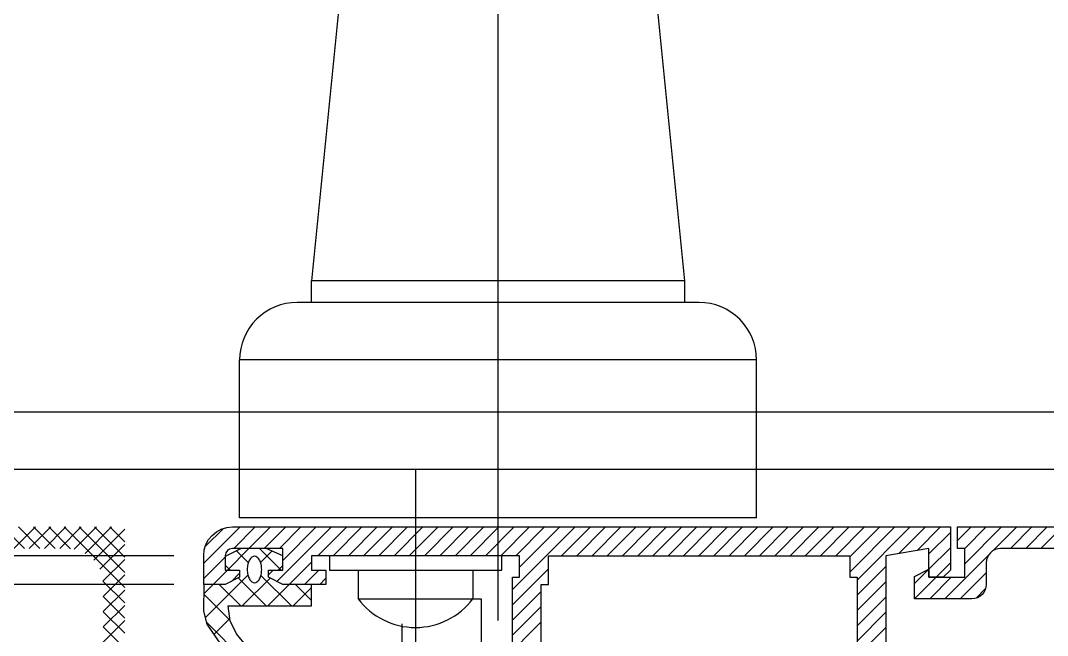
# Model space of a CAD drawing. Extents: x -0.04 to 2.29, y -0.5 to 2.03.
# Drawn here: x 1.1282 to 1.1998, y 0.1544 to 0.1973 of the extents above; entities that cross this region are included whole.
import ezdxf

# ---------------------------------------------------------------- set-up
doc = ezdxf.new("R2010")
doc.units = 0
doc.header["$LTSCALE"] = 0.1
for name, pattern in [('AUSGEZOGEN', [0]), ('USM-S25', [0]), ('USM-STRPUKLEIN', [0])]:
    doc.linetypes.add(name, pattern=pattern)
doc.layers.get('0').update_dxf_attribs({"linetype": 'AUSGEZOGEN'})
for name, color, linetype in [('AUSSEN25', 3, 'AUSGEZOGEN'), ('AUSSEN35', 2, 'AUSGEZOGEN'), ('AUSSEN50', 1, 'AUSGEZOGEN'), ('SCHRAFF', 4, 'AUSGEZOGEN'), ('USM-SKLEIN25', 3, 'USM-S25'), ('USM-SPKLEIN25', 3, 'USM-STRPUKLEIN')]:
    doc.layers.add(name, color=color, linetype=linetype)

# ---------------------------------------------------------------- blocks, each defined once
blk = doc.blocks.new('*X')
at = {"color": 0}
for p, q in [((1.043, 0.1594700769074084), (1.045529923092592, 0.1620000000000003)), ((1.043103091707859, 0.1606338287870474), (1.044366171212953, 0.1618969082921414)), ((1.045090583264371, 0.1605000000000001), (1.046590583264371, 0.1620000000000002)), ((1.046151243436151, 0.1605000000000001), (1.047651243436151, 0.1620000000000002)), ((1.047211903607931, 0.1605000000000001), (1.048711903607931, 0.1620000000000002)), ((1.048095922748847, 0.1582020386255766), (1.05189388412327, 0.1620000000000002)), ((1.048272563779711, 0.1605000000000001), (1.049772563779711, 0.1620000000000002)), ((1.0485, 0.1596667760485091), (1.050833223951491, 0.1620000000000002)), ((1.05095454429505, 0.1600000000000002), (1.05295454429505, 0.1620000000000002)), ((1.05201520446683, 0.1600000000000002), (1.05401520446683, 0.1620000000000002)), ((1.05307586463861, 0.1600000000000001), (1.05507586463861, 0.1620000000000002)), ((1.05413652481039, 0.1600000000000001), (1.05613652481039, 0.1620000000000002)), ((1.055197184982169, 0.1600000000000001), (1.05719718498217, 0.1620000000000002)), ((1.056257845153949, 0.1600000000000001), (1.058257845153949, 0.1620000000000002)), ((1.057318505325729, 0.1600000000000001), (1.059318505325729, 0.1620000000000001)), ((1.058379165497509, 0.1600000000000001), (1.060379165497509, 0.1620000000000001)), ((1.059439825669289, 0.16), (1.061439825669289, 0.1620000000000001)), ((1.060500485841068, 0.16), (1.062500485841069, 0.1620000000000001)), ((1.061561146012848, 0.16), (1.063561146012848, 0.1620000000000001)), ((1.062621806184628, 0.16), (1.064621806184628, 0.1620000000000001)), ((1.063682466356408, 0.16), (1.065682466356408, 0.1620000000000001)), ((1.0645, 0.1576355531282526), (1.068864446871747, 0.1620000000000001)), ((1.064743126528188, 0.16), (1.066743126528188, 0.1620000000000001)), ((1.065, 0.1591962133000324), (1.067803786699968, 0.1620000000000001)), ((1.067925107043527, 0.1599999999999999), (1.069925107043527, 0.1620000000000001)), ((1.068985767215307, 0.1599999999999999), (1.070985767215307, 0.1620000000000001)), ((1.070046427387087, 0.1599999999999999), (1.072046427387087, 0.1620000000000001)), ((1.071107087558866, 0.1599999999999999), (1.073107087558867, 0.1620000000000001)), ((1.072167747730646, 0.1599999999999999), (1.074167747730647, 0.1620000000000001)), ((1.073228407902426, 0.1599999999999999), (1.075228407902426, 0.162)), ((1.074289068074206, 0.1599999999999999), (1.076289068074206, 0.162)), ((1.075349728245986, 0.1599999999999999), (1.077349728245986, 0.162)), ((1.076410388417766, 0.1599999999999999), (1.078410388417766, 0.162)), ((1.077471048589545, 0.1599999999999999), (1.079471048589546, 0.162)), ((1.078531708761325, 0.1599999999999999), (1.080531708761325, 0.162)), ((1.079592368933105, 0.1599999999999998), (1.081592368933105, 0.162)), ((1.080653029104885, 0.1599999999999998), (1.082653029104885, 0.162)), ((1.081713689276665, 0.1599999999999998), (1.083713689276665, 0.162)), ((1.082774349448444, 0.1599999999999998), (1.084774349448445, 0.162)), ((1.083835009620224, 0.1599999999999998), (1.085835009620225, 0.162)), ((1.084895669792004, 0.1599999999999998), (1.086895669792004, 0.162)), ((1.085956329963784, 0.1599999999999998), (1.087956329963784, 0.1619999999999999)), ((1.087016990135564, 0.1599999999999998), (1.089016990135564, 0.1619999999999999)), ((1.088, 0.1588616895208762), (1.091138310479124, 0.1619999999999999)), ((1.088, 0.1599223496926561), (1.090077650307344, 0.1619999999999999)), ((1.0885, 0.1583010293490963), (1.092198970650903, 0.1619999999999999)), ((1.09141155698722, 0.1601519261645368), (1.093259630822683, 0.1619999999999999)), ((1.092684349193356, 0.1603640581988927), (1.094320290994463, 0.1619999999999999)), ((1.0955, 0.1610583886619773), (1.096441611338022, 0.1619999999999997)), ((1.096, 0.1594370683184176), (1.098562931681582, 0.1619999999999997)), ((1.096, 0.1604977284901974), (1.097502271509802, 0.1619999999999997)), ((1.097974200216125, 0.1603506083627626), (1.099623591853362, 0.1619999999999997)), ((1.099184252025142, 0.1604999999999999), (1.100684252025142, 0.1619999999999997)), ((1.100244912196922, 0.1604999999999999), (1.101744912196922, 0.1619999999999997)), ((1.101305572368701, 0.1604999999999999), (1.102805572368701, 0.1619999999999997)), ((1.10979085374294, 0.1604999999999998), (1.11129085374294, 0.1619999999999997)), ((1.11085151391472, 0.1604999999999998), (1.11235151391472, 0.1619999999999997)), ((1.1119121740865, 0.1604999999999998), (1.1134121740865, 0.1619999999999997)), ((1.112972834258279, 0.1604999999999998), (1.114472834258279, 0.1619999999999997)), ((1.113985833312156, 0.1604523388820965), (1.115533494430059, 0.1619999999999997)), ((1.114755837386074, 0.1601616827842346), (1.116594154601839, 0.1619999999999997)), ((1.115343478760344, 0.1596886639867248), (1.1175, 0.161845185226381)), ((1.2545, 0.1577773823796649), (1.258722617620335, 0.1619999999999996)), ((1.2545, 0.1588380425514446), (1.257661957448555, 0.1619999999999996)), ((1.2545, 0.1598987027232244), (1.256601297276775, 0.1619999999999996)), ((1.2545, 0.1609593628950043), (1.255540637104996, 0.1619999999999996)), ((1.258272945711839, 0.160489667919724), (1.259783277792115, 0.1619999999999996)), ((1.259343937963895, 0.1604999999999996), (1.260843937963895, 0.1619999999999996)), ((1.260404598135675, 0.1604999999999997), (1.261904598135674, 0.1619999999999996)), ((1.261465258307454, 0.1604999999999997), (1.262965258307454, 0.1619999999999996)), ((1.0935, 0.1601190488337571), (1.095, 0.1616190488337567)), ((1.044651243436151, 0.1590000000000001), (1.046151243436151, 0.1605000000000001)), ((1.046101175039453, 0.1595158868836103), (1.045284895344624, 0.1603321665784395)), ((1.04838482887603, 0.1590000000000002), (1.04688482887603, 0.1605000000000001)), ((1.046954914069167, 0.1595359036800494), (1.047744464146811, 0.1603254537576933)), ((1.0935, 0.1590583886619772), (1.095, 0.1605583886619769)), ((1.115767754088413, 0.1590522791430141), (1.1175, 0.1607845250546011)), ((1.043, 0.1584094167356286), (1.0445, 0.1599094167356283)), ((1.04895454429505, 0.1580000000000002), (1.0505, 0.1595454557049497)), ((1.094002271509803, 0.1585000000000001), (1.095, 0.1594977284901973)), ((1.094623591853362, 0.1569999999999999), (1.097649391637237, 0.160025799783875)), ((1.115990769385362, 0.1582146342681829), (1.1175, 0.1597238648828213)), ((1.043651243436151, 0.1580000000000002), (1.044651243436151, 0.1590000000000002)), ((1.044849294970097, 0.1590000000000001), (1.044499999999999, 0.1593492949700976)), ((1.044923807215862, 0.1582119036079316), (1.0455, 0.1587880963920689)), ((1.0475, 0.1586667760485092), (1.047833223951491, 0.1590000000000002)), ((1.048186777342084, 0.1590000000000002), (1.0485, 0.1593132226579158)), ((1.05001520446683, 0.1580000000000002), (1.05101520446683, 0.1590000000000002)), ((1.0645, 0.1565748929564728), (1.067, 0.1590748929564729)), ((1.0885, 0.1572403691773166), (1.0905, 0.1592403691773166)), ((1.0925, 0.1580583886619772), (1.0935, 0.1590583886619772)), ((1.095684252025142, 0.1569999999999999), (1.0975, 0.158815747974858)), ((1.043102641867691, 0.1556836314785741), (1.046072090580591, 0.158653080191474)), ((1.047349294970097, 0.1565000000000002), (1.045399529980064, 0.1584497649900326)), ((1.045686777342084, 0.1565000000000002), (1.047624518228056, 0.1584377408859721)), ((1.049117061923063, 0.1565000000000002), (1.046985690094032, 0.1586313718290318)), ((1.05107586463861, 0.1580000000000002), (1.0515, 0.1584241353613899)), ((1.0885, 0.1561797090055367), (1.0905, 0.1581797090055368)), ((1.092502271509803, 0.1569999999999999), (1.094002271509802, 0.1584999999999998)), ((1.093562931681582, 0.1569999999999999), (1.095062931681582, 0.1584999999999998)), ((1.116, 0.1571632047110414), (1.1175, 0.1586632047110414)), ((1.2545, 0.156716722207885), (1.256010332080276, 0.1582270542881606)), ((1.042996586289681, 0.1573453428535302), (1.043651243436151, 0.1580000000000002)), ((1.045581528017131, 0.1565000000000002), (1.044081528017131, 0.1580000000000002)), ((1.04745454429505, 0.1565000000000002), (1.04895454429505, 0.1580000000000002)), ((1.049222311248017, 0.1565000000000002), (1.0505, 0.1577776887519833)), ((1.0505, 0.1568848288760303), (1.04938482887603, 0.1580000000000002)), ((1.0645, 0.1555142327846929), (1.0665, 0.157514232784693)), ((1.066985767215307, 0.1579999999999999), (1.067, 0.158014232784693)), ((1.096786973750425, 0.1570420615535028), (1.097457938446498, 0.1577130262495758)), ((1.116, 0.1561025445392617), (1.1175, 0.1576025445392617)), ((1.044832081039024, 0.1554816800251407), (1.042996440169151, 0.1573173208950129)), ((1.0885, 0.1551190488337569), (1.0905, 0.1571190488337569)), ((1.2545, 0.1556560620361052), (1.256, 0.157156062036105)), ((1.0645, 0.1544535726129132), (1.0665, 0.1564535726129132)), ((1.0885, 0.154058388661977), (1.0905, 0.156058388661977)), ((1.116, 0.1550418843674819), (1.1175, 0.1565418843674818)), ((1.2545, 0.1545954018643253), (1.256, 0.1560954018643251)), ((1.046394447103579, 0.152151547007619), (1.043182685121085, 0.1553633089901126)), ((1.043704119187693, 0.1545173418456097), (1.044813209178447, 0.1556264318363636)), ((1.063, 0.1518929124411333), (1.0665, 0.1553929124411334)), ((1.116, 0.153981224195702), (1.1175, 0.155481224195702)), ((1.0885, 0.1529977284901973), (1.0905, 0.1549977284901973)), ((1.2545, 0.1535347416925456), (1.256, 0.1550347416925454))]:
    blk.add_line(p, q, dxfattribs=at)

msp = doc.modelspace()

# ---------------------------------------------------------------- linework, layer by layer
at = {"layer": 'AUSSEN25', "color": 0}
for p, q in [((1.245, 0.1700000000000002), (1.081, 0.1700000000000002)), ((1.245, 0.1660000000000003), (1.081, 0.1660000000000001)), ((1.13893374399576, 0.1600000000000001), (1.081, 0.1600000000000001)), ((1.13893374399576, 0.1580000000000001), (1.081, 0.1580000000000001))]:
    msp.add_line(p, q, dxfattribs=at)
at = {"layer": 'AUSSEN35', "color": 0}
msp.add_lwpolyline([(1.144015473779689, 0.1536730847519624), (1.143288918337863, 0.1545677243076942), (1.142841807296739, 0.1554623638634262), (1.14270652660952, 0.1565000000000004), (1.148507207934056, 0.1565000000000004), (1.148507207934056, 0.1580000000000004), (1.146507207934056, 0.1580000000000004), (1.145507207934056, 0.1585000000000005), (1.145507207934056, 0.1590000000000004), (1.146507207934056, 0.1590000000000004), (1.146507207934056, 0.1599914766143193), (1.14535680690306, 0.1605000000000004), (1.143624251618705, 0.1605000000000004), (1.142507207934056, 0.1599355616420861), (1.142507207934056, 0.1590000000000004), (1.143507207934056, 0.1590000000000004), (1.143507207934056, 0.1585000000000005), (1.142507207934056, 0.1580000000000004), (1.141007207934057, 0.1580000000000004), (1.140997474252103, 0.1561333435302252), (1.141221029772665, 0.1552387039744932), (1.142171140735053, 0.1538408296686621)], dxfattribs=at)
msp.add_lwpolyline([(1.145041765718945, 0.1590337715057487, 0.05558303116724746), (1.145000329446149, 0.1594053620403729, 0.06937270404605612), (1.144894440452943, 0.1596861461303425, 0.1058770684071987), (1.144712394340134, 0.1598978928848939, 0.1638710239272545), (1.144538765797681, 0.1599563685475973, 0.1638710239270376), (1.144365137255227, 0.1598978928848941, 0.105877068407002), (1.144183091142418, 0.1596861461303425, 0.06937270404624776), (1.144077202149211, 0.1594053620403718, 0.05558303116653889), (1.144035765876417, 0.1590337715057487, 0.05558303116670441), (1.144077202149212, 0.1586621809711239, 0.06937270404566252), (1.144183091142418, 0.158381396881155, 0.1058770684073612), (1.144365137255227, 0.1581696501266034, 0.1638710239271144), (1.144538765797681, 0.1581111744639002, 0.1638710239270333), (1.144712394340134, 0.1581696501266035, 0.1058770684071003), (1.144894440452943, 0.158381396881155, 0.06937270404581916), (1.14500032944615, 0.1586621809711267, 0.0555830311662496)], format="xyb", close=True, dxfattribs=at)
at = {"layer": 'AUSSEN50', "color": 0}
for points in [[(1.162507207934057, 0.1535000000000001), (1.162507207934057, 0.1585000000000001), (1.163007207934057, 0.1585000000000001), (1.163007207934057, 0.1600000000000002), (1.148507207934057, 0.1600000000000004), (1.148507207934057, 0.1590000000000004), (1.149507207934056, 0.1590000000000004), (1.149507207934056, 0.1580000000000004), (1.146507207934056, 0.1580000000000004), (1.145507207934056, 0.1585000000000005), (1.145507207934056, 0.1590000000000004), (1.146507207934056, 0.1590000000000004), (1.146507207934056, 0.1605000000000004), (1.143007207934056, 0.1605000000000004, 0.414213562373095), (1.142507207934056, 0.1600000000000004), (1.142507207934056, 0.1590000000000004), (1.143507207934056, 0.1590000000000004), (1.143507207934056, 0.1585000000000005), (1.142507207934056, 0.1580000000000004), (1.141007207934057, 0.1580000000000004), (1.141007207934057, 0.1600000000000005, -0.4142135623730966), (1.143007207934057, 0.1620000000000005), (1.193007207934056, 0.1620000000000001), (1.193007207934057, 0.1590000000000003), (1.192507207934057, 0.1585000000000003), (1.191507207934057, 0.1585000000000003), (1.191507207934057, 0.1605000000000003), (1.188507207934057, 0.1600000000000004), (1.188507207934057, 0.1400000000000004)], [(1.211507207934057, 0.1605), (1.196507207934057, 0.1605000000000001, 0.4142135623731113), (1.195507207934057, 0.1595000000000001), (1.195507207934057, 0.1580000000000002, -0.4142135623731111), (1.194507207934057, 0.1570000000000002), (1.190507207934057, 0.1570000000000002), (1.190507207934057, 0.1585600000000001), (1.191507207934057, 0.15906), (1.191507207934057, 0.1585), (1.194007207934057, 0.1585), (1.194007207934057, 0.1605), (1.193507207934057, 0.1605), (1.193507207934057, 0.162), (1.215507207934057, 0.162)]]:
    msp.add_lwpolyline(points, format="xyb", dxfattribs=at)
msp.add_lwpolyline([(1.164507207934057, 0.1535000000000001), (1.164507207934057, 0.1580000000000001), (1.165007207934057, 0.1580000000000001), (1.165007207934057, 0.1600000000000002), (1.186007207934057, 0.16), (1.186007207934057, 0.1585000000000001), (1.186507207934057, 0.1585000000000001), (1.186507207934057, 0.1525000000000001)], dxfattribs=at)
at = {"layer": 'USM-SKLEIN25', "color": 0}
for p, q in [((1.152147009421665, 0.2155374249838677), (1.148507207934056, 0.1791394101077837)), ((1.174507207934056, 0.1791394101077837), (1.170867406446448, 0.2155374249838677)), ((1.148507207934057, 0.1776394101077837), (1.148507207934057, 0.1791394101077837)), ((1.174507207934056, 0.1791394101077837), (1.148507207934057, 0.1791394101077837)), ((1.174507207934056, 0.1776394101077837), (1.174507207934056, 0.1791394101077837)), ((1.175507207934056, 0.1776394101077836), (1.147507207934056, 0.1776394101077837)), ((1.179507207934057, 0.173639422869473), (1.143507207934056, 0.1736394211014836)), ((1.143507207934056, 0.1626394101077837), (1.143507207934056, 0.1736394101077837)), ((1.179507207934056, 0.1626394101077837), (1.179507207934057, 0.1736394101077836)), ((1.179507207934057, 0.1626394101077837), (1.143507207934056, 0.1626394101077837)), ((1.161757207934057, 0.1600000000000003), (1.149757207934057, 0.1600000000000003)), ((1.149757207934057, 0.1600000000000003), (1.149757207934057, 0.1590000000000003)), ((1.161757207934057, 0.1590000000000003), (1.161757207934057, 0.1600000000000003)), ((1.149757207934057, 0.1590000000000003), (1.161757207934057, 0.1590000000000003)), ((1.151757207934057, 0.1590000000000003), (1.151757207934057, 0.1570000000000003)), ((1.159757207934057, 0.1590000000000003), (1.159757207934057, 0.1570000000000003)), ((1.151757207934057, 0.1570000000000003), (1.159757207934057, 0.1570000000000003))]:
    msp.add_line(p, q, dxfattribs=at)
for points in [[(1.159757207934057, 0.1569999999999726), (1.160330933545563, 0.1569999999999726), (1.160330933545563, 0.1325224466711439), (1.159744611318873, 0.1325224466711439), (1.159744611318873, 0.1302959007361393), (1.158220173529478, 0.1302959007361393)], [(1.154819504614675, 0.1476395217035428), (1.154819504614675, 0.1552566525338214)]]:
    msp.add_lwpolyline(points, dxfattribs=at)
for centre, radius, start, end in [((1.147507207934056, 0.1736394101077837), 0.004, 89.9999999999998, 180), ((1.175507207934056, 0.1736394101077836), 0.004, 359.9999999999992, 89.99999999999993), ((1.155757207934057, 0.1600000000000002), 0.004999999999999938, 216.869897645843, 323.130102354157)]:
    msp.add_arc(centre, radius, start, end, dxfattribs=at)
at = {"layer": 'USM-SPKLEIN25', "color": 0}
for p, q in [((1.161507207934056, 0.1554911373858968), (1.161507207934056, 0.2290421085961977)), ((1.155757207934057, 0.1660311976894882), (1.155757207934057, 0.1524441734580262))]:
    msp.add_line(p, q, dxfattribs=at)

# ---------------------------------------------------------------- block references
at = {"layer": 'SCHRAFF', "color": 0}
for p in [(0.01800000000000002, 0), (0.01800000000000024, 0), (0.01800000000000024, 0), (0.01800000000000024, 0), (0.01800000000000024, 0), (0.01800000000000024, 0), (0.01800000000000024, 0), (0.09800720793405682, 2.498001805406602e-16), (0.09800720793405682, 2.498001805406602e-16), (0.09800720793405682, 2.498001805406602e-16), (0.09800720793405682, 2.498001805406602e-16), (0.09800720793405682, 2.498001805406602e-16)]:
    msp.add_blockref('*X', p, dxfattribs=at)
at = {"layer": 'SCHRAFF', "color": 0, "xscale": -1}
msp.add_blockref('*X', (2.390000000000001, 0), dxfattribs=at)
msp.add_blockref('*X', (2.390000000000001, 0), dxfattribs=at)

doc.saveas('drawing.dxf')
